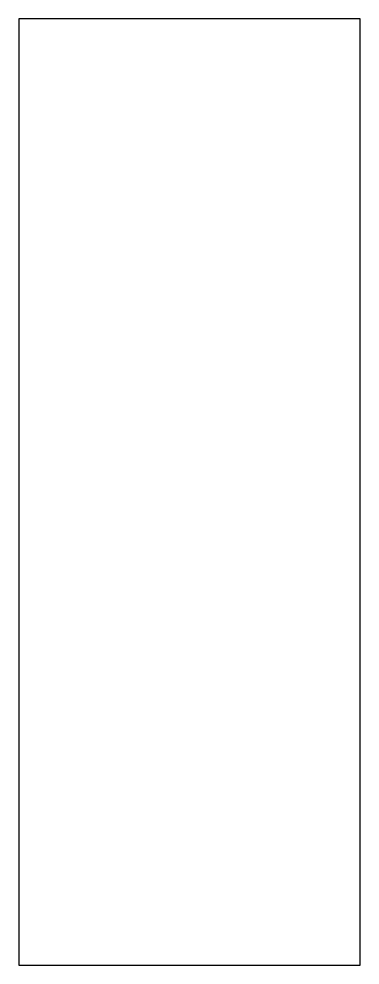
# Model space of a CAD drawing. Header units: millimetres. Extents: x 134.4 to 152.4, y -4.5 to 45.5.
import ezdxf

# ---------------------------------------------------------------- set-up
doc = ezdxf.new("R2010")
doc.units = ezdxf.units.MM

msp = doc.modelspace()

# ---------------------------------------------------------------- linework, layer by layer
for p, q in [((152.351, 45.544), (134.351, 45.544)), ((134.351, 45.544), (134.351, -4.456)), ((152.351, -4.456), (152.351, 45.544)), ((134.351, -4.456), (152.351, -4.456))]:
    msp.add_line(p, q)

doc.saveas('drawing.dxf')
